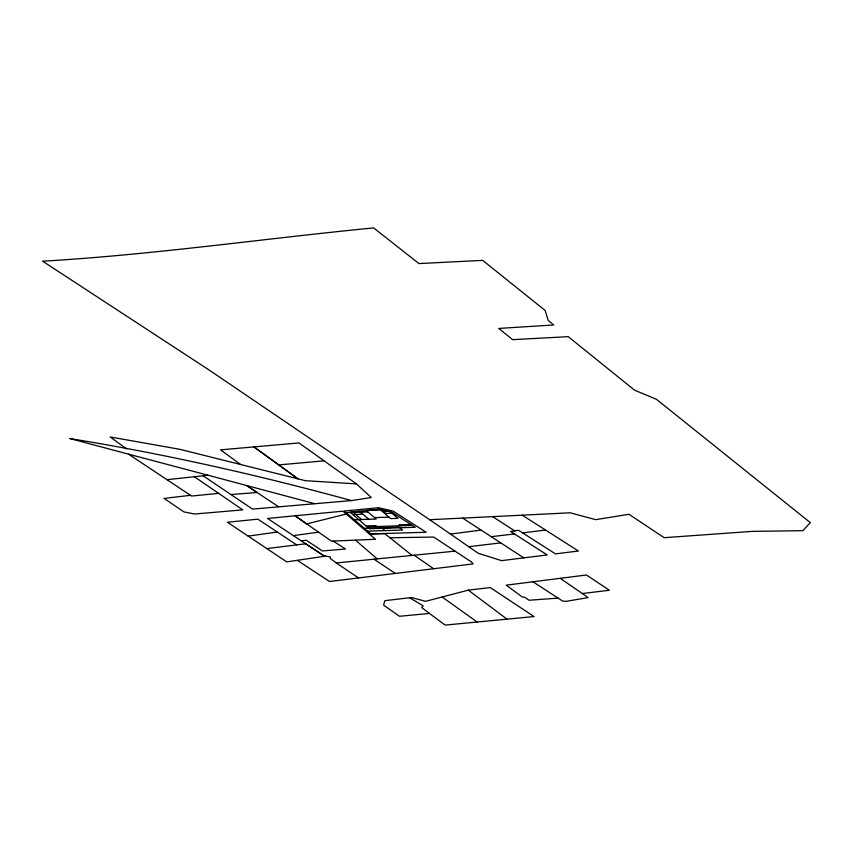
<?xml version="1.0" encoding="UTF-8"?>
<svg xmlns="http://www.w3.org/2000/svg" width="853" height="853" viewBox="0 0 853 853"><rect width="100%" height="100%" fill="white"/><g stroke="black" fill="none" stroke-linecap="round" stroke-linejoin="round"><path stroke-width="1.28" d="M442.142 596.983L425.636 601.322L411.562 597.537L384.852 600.672L383.615 605.108L399.449 616.282L429.486 613.456L445.213 625.089L534.074 616.559L490.23 587.557L468.308 590.159L442.142 596.983L477.264 622.082M325.889 556.049L286.736 561.903L227.442 522.249L257.894 519.168L296.673 544.896L305.769 543.798L323.724 555.719L330.474 557.041L330.164 558.374L336.253 562.959L358.58 577.939L473.18 563.897L471.442 561.956L433.676 537.049L389.97 537.774L384.692 533.637L369.328 533.925L347.064 514.743L347.331 513.773L306.685 523.913L295.021 515.777L267.543 518.485L323.724 555.719M351.5 500.572C258.662 475.174 164.8 453.945 69.775 438.527L128.579 454.169L166.985 479.685L203.078 475.782L252.541 509.102L351.5 500.572L371.268 497.523L356.479 483.907L298.955 442.942L220.543 449.851L240.706 464.565M248.138 536.142L277.257 532.027M293.379 535.62L318.574 532.176M429.613 519.712L450.501 534.063L481.113 530.086L523.795 557.862L547.231 554.951L510.574 531.462L518.603 530.321L555.463 553.874L578.409 551.017L522.217 515.18L429.613 519.712L209.806 370.469L42.65 261.21C153.433 254.695 263.257 238.691 373.614 227.911L418.962 263.577L482.681 260.368L545.163 310.481L548.223 320.504L553.778 324.982L498.728 328.437L512.706 339.665L568.247 336.658L634.621 390.205L656.501 399.343L810.35 522.654L802.812 530.673L752.239 531.376L664.178 537.689L628.981 514.295L595.661 519.648L570.124 512.792L522.217 515.18M558.097 598.134L529.084 600.235L524.542 597.207L522.26 597.004L506.255 585.158L586.469 574.997L609.362 590.244L582.354 593.549L560.165 578.302M523.795 557.862L501.585 560.656L478.181 553.266L450.501 534.063M266.733 548.596L296.673 544.896M522.654 532.912L545.43 530.065M203.078 475.782L207.929 475.196L314.576 503.654M468.798 546.709L500.754 542.86M358.58 577.939L329.535 581.469L297.388 560.41M491.2 536.708L514.455 533.946M218.645 493.354L191.594 496.041L190.486 495.316L164.043 498.408L183.992 511.896L194.516 514.018L242.764 509.891L194.356 476.731M301.194 540.781L306.227 540.237L322.434 550.953L345.55 549.012L333.203 541.058M336.253 562.959L454.99 551.155M278.728 464.917L297.942 478.842L253.959 446.919L278.728 464.917L323.905 460.855M231.12 494.484L257.179 492.533L246.848 485.666L278.483 506.725M346.254 514.039L342.917 511.171L295.021 515.777L331.433 541.122L375.48 539.288L369.328 533.925M346.105 512.632L367.867 511.917M382.379 511.448L389.629 511.214L397.914 518.347L390.653 518.581L380.726 510.03L366.225 510.51L376.152 519.05L354.39 519.765M352.833 514.53L362.632 514.21L359.124 511.192M393.308 513.207L385.844 513.453L381.536 509.742M374.499 517.632L389.011 517.163M366.086 525.938L375.885 525.619L376.941 526.536M410.901 524.478L399.097 524.862L400.153 525.768M367.131 526.855L412.298 525.373M364.327 528.316L399.14 527.186L402.456 530.033L367.632 531.174M356.479 483.907L305.246 480.665L179.951 449.339L110.176 436.96L126.617 448.913M128.579 454.169L207.929 475.196M409.675 597.761L423.163 605.865L421.691 607.549L429.486 613.456M492.629 516.63L514.69 530.875M462.689 518.102L481.113 530.086M532.986 581.789L562.596 601.056L565.891 601.386L588.069 597.622L582.354 593.549M374.009 559.227L395.44 573.472M166.985 479.685L190.486 495.316M414.217 555.292L433.612 568.716M468.308 590.159L507.108 619.214M389.97 537.774L412.095 555.463M381.728 527.751L385.044 530.609M360.616 512.163L368.891 519.285M353.355 512.397L361.64 519.53M355.584 540.237L377.186 558.896M378.423 507.738L344.239 511.022L370.788 533.882L426.148 532.261L393.116 511.096L378.423 507.738M379.35 509.241L349.975 512.067L369.36 528.764L415.24 527.261L391.431 512.003L379.35 509.241"/></g></svg>
